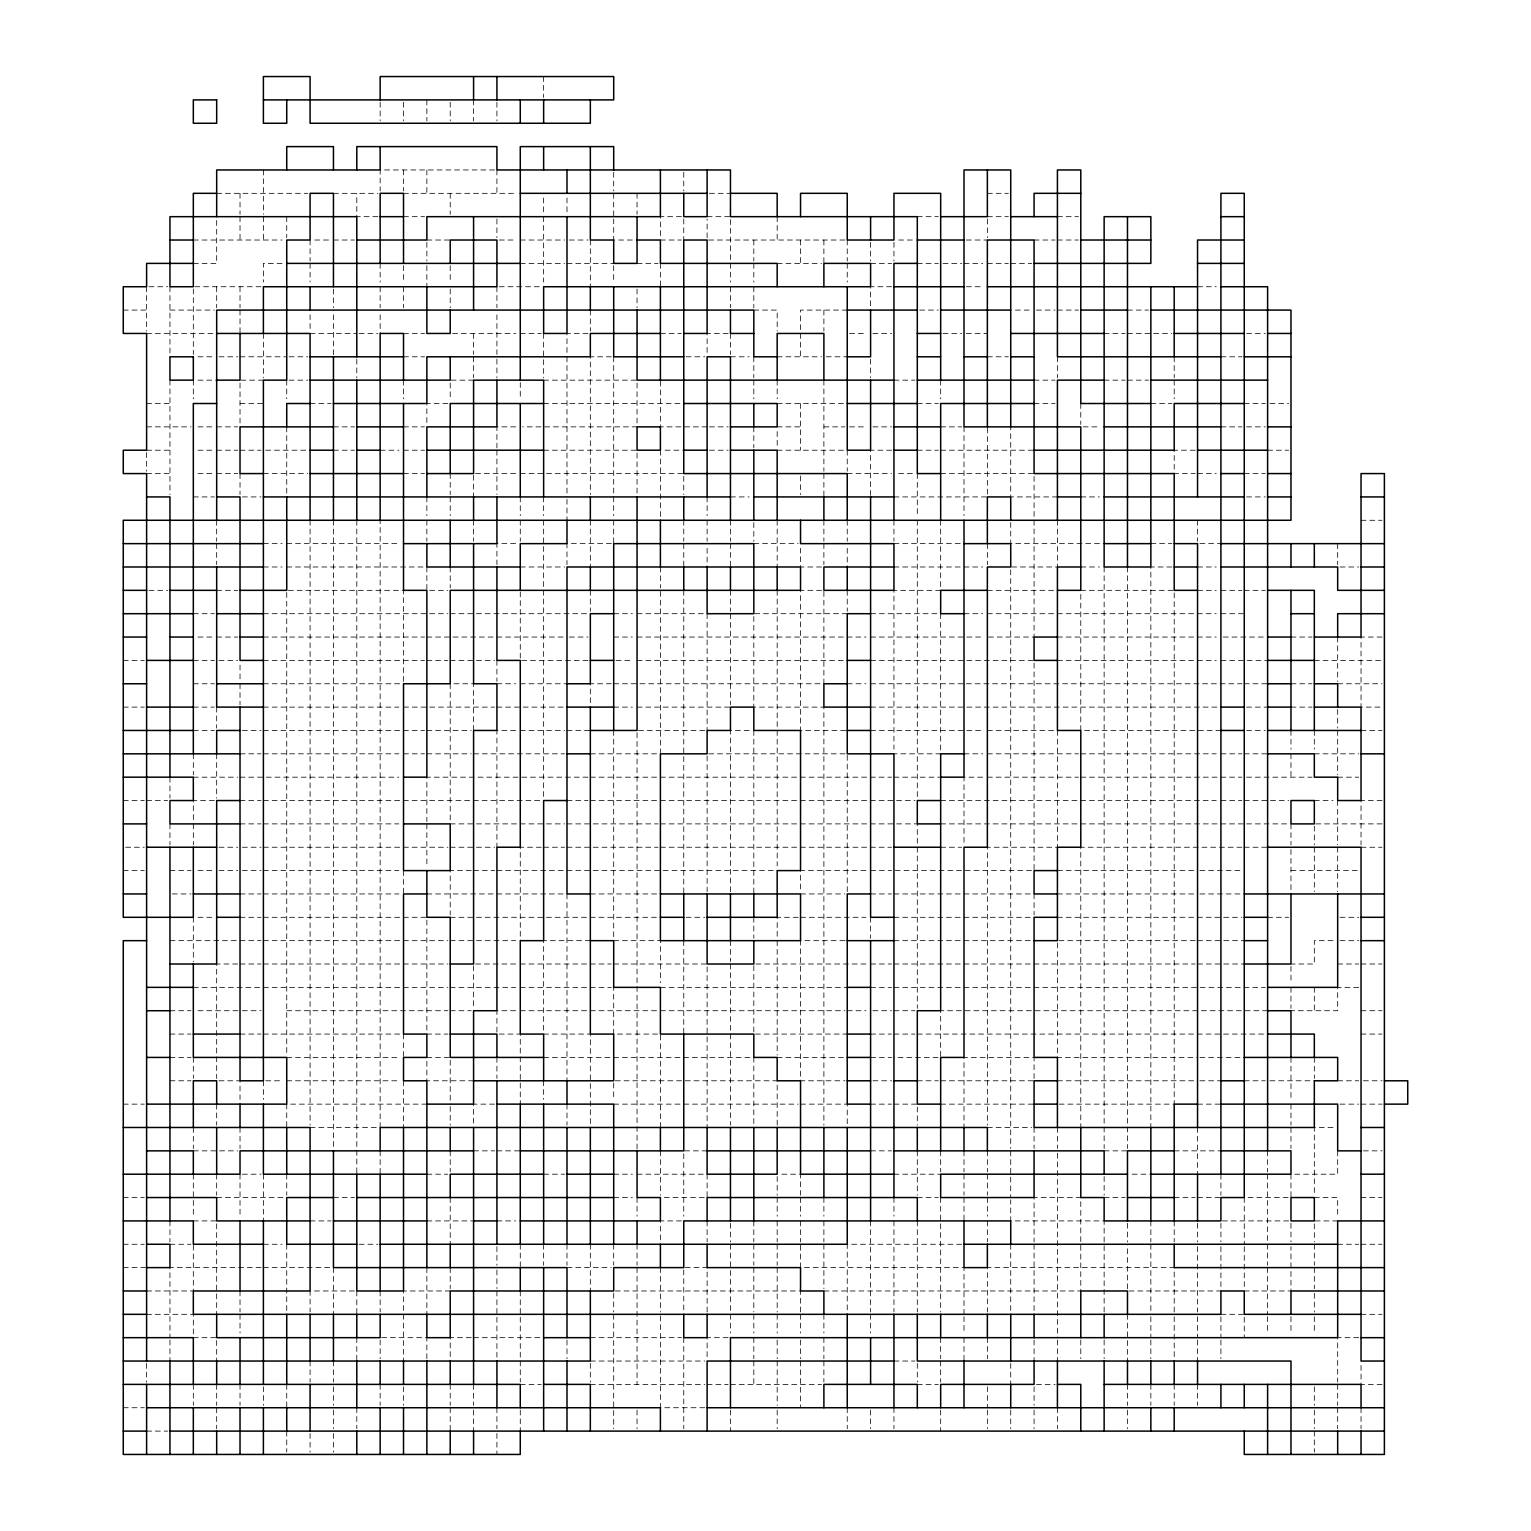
<?xml version="1.0" encoding="UTF-8"?>
<svg xmlns="http://www.w3.org/2000/svg" width="1531" height="1531" viewBox="0 0 1531 1531"><rect width="100%" height="100%" fill="white"/><g stroke="black" fill="none" stroke-linecap="round" stroke-linejoin="round"><path stroke-width="0.75" stroke-dasharray="5 3.75" d="M494.59 169.96L380.147 169.96L380.147 190.992M216.675 193.327L307.75 193.327M333.452 193.327L377.813 193.327M403.514 193.327L515.603 193.327M709.446 193.327L730.459 193.327M987.361 193.327L1008.393 193.327M377.813 216.675L356.8 216.675L356.8 193.327M403.514 216.675L424.527 216.675M681.429 216.675L660.397 216.675L660.397 237.688M707.111 216.675L730.459 216.675L730.459 282.068M917.299 216.675L938.331 216.675M987.361 216.675L1008.393 216.675M1057.423 216.675L1078.456 216.675M193.327 240.023L282.068 240.023M314.754 240.023L331.117 240.023M333.452 240.023L354.465 240.023M426.862 240.023L450.21 240.023M499.259 240.023L515.603 240.023M520.272 240.023L564.652 240.023M569.321 240.023L588 240.023M632.38 240.023L613.701 240.023L613.701 219.01M660.397 240.023L681.429 240.023M844.901 240.023L707.111 240.023L707.111 219.01M898.62 240.023L914.964 240.023M966.348 240.023L987.361 240.023M1034.076 240.023L1055.089 240.023M1057.423 240.023L1078.456 240.023M193.327 263.389L216.675 263.389L216.675 216.675M282.068 263.389L263.389 263.389L263.389 282.068M520.272 263.389L564.652 263.389M566.987 263.389L613.701 263.389M637.049 263.389L658.062 263.389M777.174 263.389L821.554 263.389M870.603 263.389L891.616 263.389M917.299 263.389L938.331 263.389M943 263.389L961.679 263.389M964.013 263.389L982.691 263.389M987.361 263.389L1008.393 263.389M1010.728 263.389L1031.741 263.389M148.947 286.737L167.625 286.737M261.055 286.737L193.327 286.737L193.327 354.465M499.259 286.737L541.304 286.737M891.616 286.737L870.603 286.737L870.603 307.75M966.348 286.737L982.691 286.737M1197.548 286.737L1216.246 286.737M123.265 310.085L146.612 310.085M169.96 310.085L214.34 310.085M753.826 310.085L777.174 310.085L777.174 331.117M847.236 310.085L800.541 310.085L800.541 331.117M919.633 310.085L938.331 310.085M1015.397 310.085L1031.741 310.085M1036.41 310.085L1055.089 310.085M1057.423 310.085L1078.456 310.085M1127.486 310.085L1148.518 310.085M146.612 333.452L214.34 333.452M310.085 333.452L356.8 333.452M359.134 333.452L377.813 333.452M403.514 333.452L424.527 333.452M452.544 333.452L515.603 333.452M520.272 333.452L541.304 333.452M588 333.452L566.987 333.452L566.987 354.465M660.397 333.452L681.429 333.452M728.124 333.452L707.111 333.452L707.111 354.465M849.571 333.452L865.914 333.452M872.938 333.452L891.616 333.452M943 333.452L961.679 333.452M966.348 333.452L987.361 333.452M1104.138 333.452L1125.151 333.452M1127.486 333.452L1171.866 333.452M1246.598 333.452L1265.276 333.452M197.997 356.8L214.34 356.8M219.01 356.8L237.688 356.8M240.023 356.8L286.737 356.8M289.072 356.8L307.75 356.8M403.514 356.8L424.527 356.8M611.367 356.8L590.334 356.8L590.334 494.59M686.099 356.8L704.777 356.8M730.459 356.8L749.157 356.8M777.174 356.8L821.554 356.8M826.223 356.8L847.236 356.8M987.361 356.8L1008.393 356.8M1220.915 356.8L1241.928 356.8M197.997 380.147L216.675 380.147M263.389 380.147L240.023 380.147L240.023 426.862M289.072 380.147L307.75 380.147M473.577 380.147L450.21 380.147L450.21 398.845M543.639 380.147L637.049 380.147L637.049 426.862L522.607 426.862M893.951 380.147L914.964 380.147M1034.076 380.147L1055.089 380.147M1104.138 380.147L1125.151 380.147M1127.486 380.147L1148.518 380.147M146.612 403.514L169.96 403.514M240.023 403.514L263.389 403.514M310.085 403.514L331.117 403.514M447.875 403.514L426.862 403.514L426.862 424.527M543.639 403.514L683.764 403.514M777.174 403.514L844.901 403.514M917.299 403.514L938.331 403.514M1034.076 403.514L1055.089 403.514M1150.853 403.514L1171.866 403.514M1244.263 403.514L1265.276 403.514M1269.945 403.514L1288.643 403.514M146.612 426.862L190.992 426.862M197.997 426.862L214.34 426.862M216.675 426.862L237.688 426.862M333.452 426.862L354.465 426.862M403.514 426.862L424.527 426.862M515.603 426.862L496.924 426.862L496.924 447.875M707.111 426.862L660.397 426.862L660.397 380.147M709.446 426.862L728.124 426.862M777.174 426.862L800.541 426.862M823.889 426.862L844.901 426.862M849.571 426.862L865.914 426.862M872.938 426.862L891.616 426.862M940.666 426.862L961.679 426.862M1083.125 426.862L1099.469 426.862M1220.915 426.862L1241.928 426.862M1246.598 426.862L1265.276 426.862M146.612 450.21L169.96 450.21M197.997 450.21L214.34 450.21M216.675 450.21L237.688 450.21M240.023 450.21L261.055 450.21M265.724 450.21L307.75 450.21M333.452 450.21L354.465 450.21M380.147 450.21L398.845 450.21M403.514 450.21L424.527 450.21M543.639 450.21L637.049 450.21L637.049 496.924M665.086 450.21L683.764 450.21M709.446 450.21L728.124 450.21M777.174 450.21L844.901 450.21M891.616 450.21L870.603 450.21L870.603 496.924M917.299 450.21L938.331 450.21M940.666 450.21L1034.076 450.21M1195.213 450.21L1174.2 450.21L1174.2 473.577L1195.213 473.577M1267.611 450.21L1288.643 450.21M146.612 473.577L169.96 473.577M197.997 473.577L214.34 473.577M216.675 473.577L237.688 473.577M263.389 473.577L307.75 473.577M403.514 473.577L424.527 473.577M515.603 473.577L473.577 473.577L473.577 496.924M520.272 473.577L683.764 473.577L683.764 494.59M847.236 473.577L891.616 473.577M898.62 473.577L914.964 473.577M940.666 473.577L1034.076 473.577L1034.076 637.049L987.361 637.049M1197.548 473.577L1216.246 473.577M1244.263 473.577L1265.276 473.577M193.327 496.924L214.34 496.924M242.357 496.924L261.055 496.924M730.459 496.924L749.157 496.924M893.951 496.924L987.361 496.924L987.361 426.862M1057.423 496.924L1010.728 496.924L1010.728 426.862M1080.79 496.924L1099.469 496.924M1246.598 496.924L1265.276 496.924M1361.04 520.272L1382.053 520.272M263.389 543.639L282.068 543.639M286.737 543.639L398.845 543.639M515.603 543.639L496.924 543.639L496.924 564.652M611.367 543.639L566.987 543.639L566.987 564.652M753.826 543.639L798.187 543.639M893.951 543.639L964.013 543.639M1099.469 543.639L1010.728 543.639L1010.728 522.607M1150.853 543.639L1171.866 543.639M1199.883 543.639L1220.915 543.639M263.389 566.987L282.068 566.987M286.737 566.987L426.862 566.987L426.862 590.334L447.875 590.334M520.272 566.987L564.652 566.987M821.554 566.987L800.541 566.987L800.541 548.309M893.951 566.987L982.691 566.987M1080.79 566.987L1099.469 566.987M1171.866 566.987L1150.853 566.987L1150.853 1127.486M1197.548 566.987L1216.246 566.987M1340.008 566.987L1358.705 566.987M148.947 590.334L167.625 590.334M216.675 590.334L237.688 590.334M821.554 590.334L800.541 590.334L800.541 730.459L847.236 730.459M940.666 590.334L893.951 590.334L893.951 749.157M987.361 590.334L1057.423 590.334M1197.548 590.334L1216.246 590.334M1220.915 590.334L1241.928 590.334M1244.263 590.334L1265.276 590.334M193.327 613.701L214.34 613.701M263.389 613.701L447.875 613.701M450.21 613.701L588 613.701M613.701 613.701L632.38 613.701M637.049 613.701L707.111 613.701L707.111 730.459M847.236 613.701L753.826 613.701L753.826 707.111L823.889 707.111L823.889 1125.151M870.603 613.701L940.666 613.701L940.666 753.826L893.951 753.826M964.013 613.701L982.691 613.701M987.361 613.701L1216.246 613.701M1220.915 613.701L1244.263 613.701M197.997 637.049L214.34 637.049M216.675 637.049L237.688 637.049M263.389 637.049L424.527 637.049M426.862 637.049L494.59 637.049M496.924 637.049L564.652 637.049M569.321 637.049L588 637.049M613.701 637.049L632.38 637.049M637.049 637.049L865.914 637.049M870.603 637.049L982.691 637.049M1057.423 637.049L1216.246 637.049M1223.25 637.049L1265.276 637.049M1290.977 637.049L1311.99 637.049M1382.053 637.049L1361.04 637.049L1361.04 707.111L1382.053 707.111M123.265 660.397L144.278 660.397M193.327 660.397L214.34 660.397M219.01 660.397L237.688 660.397M263.389 660.397L424.527 660.397M426.862 660.397L447.875 660.397M450.21 660.397L494.59 660.397M588 660.397L520.272 660.397L520.272 590.334M616.036 660.397L632.38 660.397M637.049 660.397L844.901 660.397M870.603 660.397L1034.076 660.397L1034.076 870.603L893.951 870.603M1057.423 660.397L1216.246 660.397M1220.915 660.397L1267.611 660.397M1314.325 660.397L1382.053 660.397M193.327 683.764L214.34 683.764M263.389 683.764L403.514 683.764M496.924 683.764L515.603 683.764M520.272 683.764L566.987 683.764M611.367 683.764L590.334 683.764L590.334 704.777M613.701 683.764L823.889 683.764L823.889 590.334M847.236 683.764L865.914 683.764M870.603 683.764L964.013 683.764M966.348 683.764L1241.928 683.764M1244.263 683.764L1267.611 683.764M1290.977 683.764L1311.99 683.764M1337.673 683.764L1382.053 683.764M123.265 707.111L144.278 707.111M193.327 707.111L214.34 707.111M263.389 707.111L398.845 707.111M403.514 707.111L494.59 707.111M496.924 707.111L564.652 707.111M613.701 707.111L632.38 707.111M637.049 707.111L730.459 707.111M870.603 707.111L1220.915 707.111M1246.598 707.111L1267.611 707.111M1290.977 707.111L1311.99 707.111M193.327 730.459L214.34 730.459M242.357 730.459L261.055 730.459M263.389 730.459L424.527 730.459M426.862 730.459L471.242 730.459M515.603 730.459L496.924 730.459L496.924 847.236M520.272 730.459L564.652 730.459M566.987 730.459L590.334 730.459M704.777 730.459L637.049 730.459L637.049 1150.853M749.157 730.459L730.459 730.459L730.459 893.951M870.603 730.459L982.691 730.459M987.361 730.459L1055.089 730.459M1220.915 730.459L1080.79 730.459L1080.79 590.334L1174.2 590.334L1174.2 1104.138L1057.423 1104.138M1246.598 730.459L1265.276 730.459M1361.04 730.459L1382.053 730.459M240.023 753.826L261.055 753.826M263.389 753.826L398.845 753.826M403.514 753.826L424.527 753.826M426.862 753.826L471.242 753.826M473.577 753.826L564.652 753.826M590.334 753.826L660.397 753.826L660.397 590.334M964.013 753.826L982.691 753.826M987.361 753.826L1078.456 753.826M1080.79 753.826L1216.246 753.826M1220.915 753.826L1241.928 753.826M1244.263 753.826L1267.611 753.826M1314.325 753.826L1358.705 753.826M193.327 777.174L237.688 777.174M240.023 777.174L398.845 777.174M588 777.174L426.862 777.174L426.862 821.554M590.334 777.174L891.616 777.174M893.951 777.174L940.666 777.174M982.691 777.174L964.013 777.174L964.013 844.901M987.361 777.174L1078.456 777.174M1080.79 777.174L1241.928 777.174M1246.598 777.174L1311.99 777.174M1337.673 777.174L1358.705 777.174M123.265 800.541L144.278 800.541M146.612 800.541L167.625 800.541M214.34 800.541L193.327 800.541L193.327 821.554M240.023 800.541L261.055 800.541M263.389 800.541L541.304 800.541M566.987 800.541L588 800.541M590.334 800.541L914.964 800.541M940.666 800.541L1216.246 800.541M1220.915 800.541L1241.928 800.541M1244.263 800.541L1288.643 800.541M1314.325 800.541L1333.003 800.541M1382.053 800.541L1361.04 800.541L1361.04 844.901M240.023 823.889L261.055 823.889M263.389 823.889L398.845 823.889M450.21 823.889L564.652 823.889M566.987 823.889L658.062 823.889M660.397 823.889L917.299 823.889L917.299 844.901M940.666 823.889L1078.456 823.889M1080.79 823.889L1244.263 823.889M1246.598 823.889L1288.643 823.889M1382.053 823.889L1314.325 823.889L1314.325 844.901M125.599 847.236L144.278 847.236M219.01 847.236L237.688 847.236M242.357 847.236L261.055 847.236M263.389 847.236L447.875 847.236M450.21 847.236L494.59 847.236M541.304 847.236L520.272 847.236L520.272 940.666M543.639 847.236L564.652 847.236M566.987 847.236L658.062 847.236M660.397 847.236L891.616 847.236M940.666 847.236L961.679 847.236M1241.928 847.236L1080.79 847.236L1080.79 1127.486M1244.263 847.236L1267.611 847.236M1361.04 847.236L1382.053 847.236M123.265 870.603L144.278 870.603M169.96 870.603L190.992 870.603M197.997 870.603L214.34 870.603M219.01 870.603L237.688 870.603M242.357 870.603L261.055 870.603M263.389 870.603L398.845 870.603M471.242 870.603L450.21 870.603L450.21 914.964M473.577 870.603L494.59 870.603M496.924 870.603L564.652 870.603M566.987 870.603L777.174 870.603M865.914 870.603L800.541 870.603L800.541 891.616M870.603 870.603L891.616 870.603M1057.423 870.603L1197.548 870.603M1199.883 870.603L1241.928 870.603M1290.977 870.603L1358.705 870.603M172.295 893.951L190.992 893.951M240.023 893.951L261.055 893.951M263.389 893.951L398.845 893.951M426.862 893.951L564.652 893.951M590.334 893.951L658.062 893.951M800.541 893.951L844.901 893.951M870.603 893.951L891.616 893.951M893.951 893.951L1034.076 893.951L1034.076 914.964M1057.423 893.951L1197.548 893.951M1199.883 893.951L1241.928 893.951M197.997 917.299L214.34 917.299M240.023 917.299L261.055 917.299M263.389 917.299L426.862 917.299L426.862 1034.076L447.875 1034.076M450.21 917.299L660.397 917.299M686.099 917.299L704.777 917.299M798.187 917.299L777.174 917.299L777.174 938.331M800.541 917.299L865.914 917.299M893.951 917.299L1034.076 917.299M1057.423 917.299L1241.928 917.299M1267.611 917.299L1288.643 917.299M1340.008 917.299L1358.705 917.299M169.96 940.666L237.688 940.666M240.023 940.666L261.055 940.666M263.389 940.666L447.875 940.666M450.21 940.666L515.603 940.666M590.334 940.666L543.639 940.666L543.639 1034.076L590.334 1034.076L590.334 1127.486M613.701 940.666L660.397 940.666L660.397 982.691M844.901 940.666L800.541 940.666L800.541 1080.79L844.901 1080.79M893.951 940.666L1034.076 940.666M1195.213 940.666L1057.423 940.666L1057.423 1057.423L1197.548 1057.423M1197.548 940.666L1244.263 940.666M1333.003 940.666L1314.325 940.666L1314.325 964.013L1290.977 964.013M1340.008 940.666L1358.705 940.666M237.688 964.013L216.675 964.013L216.675 1078.456M240.023 964.013L261.055 964.013M263.389 964.013L447.875 964.013M515.603 964.013L473.577 964.013L473.577 1008.393M520.272 964.013L611.367 964.013M613.701 964.013L707.111 964.013L707.111 1127.486M865.914 964.013L753.826 964.013L753.826 1034.076L847.236 1034.076M870.603 964.013L891.616 964.013M893.951 964.013L961.679 964.013M964.013 964.013L1195.213 964.013M1197.548 964.013L1244.263 964.013M1337.673 964.013L1358.705 964.013M1361.04 964.013L1382.053 964.013M193.327 987.361L261.055 987.361M263.389 987.361L447.875 987.361M450.21 987.361L515.603 987.361M520.272 987.361L611.367 987.361M660.397 987.361L847.236 987.361M870.603 987.361L891.616 987.361M893.951 987.361L1265.276 987.361M1358.705 987.361L1337.673 987.361L1337.673 1010.728L1290.977 1010.728M169.96 1010.728L190.992 1010.728M197.997 1010.728L240.023 1010.728M242.357 1010.728L261.055 1010.728M286.737 1010.728L447.875 1010.728M450.21 1010.728L471.242 1010.728M515.603 1010.728L496.924 1010.728L496.924 1034.076M520.272 1010.728L658.062 1010.728M660.397 1010.728L844.901 1010.728M847.236 1010.728L865.914 1010.728M872.938 1010.728L891.616 1010.728M893.951 1010.728L914.964 1010.728M1267.611 1010.728L940.666 1010.728L940.666 1057.423L893.951 1057.423M1361.04 1010.728L1382.053 1010.728M169.96 1034.076L190.992 1034.076M240.023 1034.076L261.055 1034.076M263.389 1034.076L403.514 1034.076L403.514 1057.423M499.259 1034.076L520.272 1034.076L520.272 1104.138M870.603 1034.076L891.616 1034.076M893.951 1034.076L914.964 1034.076M917.299 1034.076L1265.276 1034.076M1361.04 1034.076L1382.053 1034.076M169.96 1057.423L190.992 1057.423M286.737 1057.423L398.845 1057.423M543.639 1057.423L753.826 1057.423L753.826 1125.151M777.174 1057.423L844.901 1057.423M870.603 1057.423L891.616 1057.423M1199.883 1057.423L1244.263 1057.423M169.96 1080.79L190.992 1080.79M219.01 1080.79L240.023 1080.79L240.023 1099.469M265.724 1080.79L282.068 1080.79M286.737 1080.79L398.845 1080.79M473.577 1080.79L426.862 1080.79L426.862 1057.423L450.21 1057.423L450.21 1104.138M872.938 1080.79L891.616 1080.79M917.299 1080.79L938.331 1080.79M940.666 1080.79L1034.076 1080.79M1057.423 1080.79L1197.548 1080.79M1199.883 1080.79L1220.915 1080.79M1244.263 1080.79L1265.276 1080.79M1269.945 1080.79L1314.325 1080.79M1337.673 1080.79L1358.705 1080.79M1363.375 1080.79L1382.053 1080.79M123.265 1104.138L144.278 1104.138M426.862 1104.138L286.737 1104.138L286.737 1127.486M494.59 1104.138L473.577 1104.138L473.577 1125.151M613.701 1104.138L681.429 1104.138M683.764 1104.138L798.187 1104.138M800.541 1104.138L847.236 1104.138L847.236 1125.151M870.603 1104.138L891.616 1104.138M893.951 1104.138L917.299 1104.138L917.299 1125.151M940.666 1104.138L1034.076 1104.138M1197.548 1104.138L1220.915 1104.138M1340.008 1104.138L1358.705 1104.138M1361.04 1104.138L1382.053 1104.138M310.085 1127.486L380.147 1127.486L380.147 520.272M987.361 1127.486L1031.741 1127.486M1333.003 1127.486L1314.325 1127.486L1314.325 1195.213M193.327 1150.853L237.688 1150.853M473.577 1150.853L494.59 1150.853M496.924 1150.853L520.272 1150.853M707.111 1150.853L683.764 1150.853L683.764 1216.246M870.603 1150.853L891.616 1150.853M1104.138 1150.853L1127.486 1150.853M1174.2 1150.853L1220.915 1150.853M1363.375 1150.853L1382.053 1150.853M242.357 1174.2L261.055 1174.2M426.862 1174.2L447.875 1174.2M543.639 1174.2L564.652 1174.2M613.701 1174.2L632.38 1174.2M637.049 1174.2L707.111 1174.2L707.111 1197.548L660.397 1197.548M781.843 1174.2L800.541 1174.2L800.541 1195.213M893.951 1174.2L940.666 1174.2M1132.155 1174.2L1150.853 1174.2M123.265 1197.548L144.278 1197.548M216.675 1197.548L286.737 1197.548M333.452 1197.548L354.465 1197.548M613.701 1197.548L632.38 1197.548M917.299 1197.548L938.331 1197.548M1104.138 1197.548L1125.151 1197.548M1174.2 1197.548L1195.213 1197.548M1197.548 1197.548L1220.915 1197.548M1314.325 1197.548L1337.673 1197.548L1337.673 1216.246M1361.04 1197.548L1382.053 1197.548M193.327 1220.915L216.675 1220.915L216.675 1314.325M310.085 1220.915L331.117 1220.915M426.862 1220.915L473.577 1220.915M496.924 1220.915L515.603 1220.915M681.429 1220.915L660.397 1220.915L660.397 1241.928M1288.643 1220.915L1220.915 1220.915L1220.915 1241.928M1337.673 1220.915L1314.325 1220.915L1314.325 1241.928M123.265 1244.263L144.278 1244.263M169.96 1244.263L190.992 1244.263M263.389 1244.263L282.068 1244.263M359.134 1244.263L377.813 1244.263M961.679 1244.263L847.236 1244.263L847.236 1314.325M1337.673 1244.263L1358.705 1244.263M1361.04 1244.263L1382.053 1244.263M123.265 1267.611L146.612 1267.611M261.055 1267.611L169.96 1267.611L169.96 1337.673M263.389 1267.611L331.117 1267.611M566.987 1267.611L611.367 1267.611M146.612 1290.977L193.327 1290.977L193.327 1244.263M354.465 1290.977L310.085 1290.977L310.085 1311.99M450.21 1290.977L403.514 1290.977L403.514 1361.04M823.889 1290.977L1080.79 1290.977L1080.79 1197.548L1034.076 1197.548L1034.076 1241.928M1244.263 1290.977L1290.977 1290.977L1290.977 1246.598M146.612 1314.325L193.327 1314.325L193.327 1337.673L216.675 1337.673L216.675 1361.04M1220.915 1314.325L1244.263 1314.325L1244.263 1337.673M1361.04 1314.325L1382.053 1314.325M471.242 1337.673L450.21 1337.673L450.21 1358.705M473.577 1337.673L543.639 1337.673M590.334 1337.673L681.429 1337.673M728.124 1337.673L707.111 1337.673L707.111 1358.705M1358.705 1337.673L1337.673 1337.673L1337.673 1382.053M590.334 1361.04L704.777 1361.04M893.951 1361.04L914.964 1361.04M520.272 1384.388L541.304 1384.388M590.334 1384.388L704.777 1384.388M707.111 1384.388L728.124 1384.388M730.459 1384.388L821.554 1384.388M917.299 1384.388L938.331 1384.388M1036.41 1384.388L1055.089 1384.388M1382.053 1384.388L1361.04 1384.388L1361.04 1363.375M123.265 1407.735L144.278 1407.735M704.777 1407.735L660.397 1407.735L660.397 1314.325M146.612 1431.102L167.625 1431.102M1361.04 1407.735L1361.04 1428.767M1337.673 543.639L1337.673 564.652M1337.673 637.049L1337.673 681.429M1337.673 709.446L1337.673 728.124M1337.673 730.459L1337.673 774.839M1337.673 800.541L1337.673 844.901M1337.673 847.236L1337.673 891.616M1337.673 1150.853L1337.673 1174.2L1290.977 1174.2L1290.977 1197.548L1244.263 1197.548L1244.263 1244.263M1337.673 1384.388L1337.673 1405.401M1337.673 1407.735L1337.673 1428.767M1314.325 730.459L1314.325 749.157M1314.325 847.236L1314.325 891.616M1314.325 987.361L1314.325 1010.728M1314.325 1057.423L1314.325 1078.456M1314.325 1244.263L1314.325 1265.276M1314.325 1267.611L1314.325 1288.643M1314.325 1293.312L1314.325 1311.99M1314.325 1316.66L1314.325 1333.003M1314.325 1386.722L1314.325 1405.401M1314.325 1410.07L1314.325 1428.767M1314.325 1431.102L1314.325 1452.115M1290.977 730.459L1290.977 749.157M1290.977 753.826L1290.977 777.174M1290.977 823.889L1290.977 844.901M1290.977 849.571L1290.977 891.616M1290.977 966.348L1290.977 982.691M1290.977 987.361L1290.977 1008.393M1290.977 1057.423L1290.977 1099.469M1290.977 1104.138L1290.977 1125.151M1290.977 1127.486L1290.977 1148.518M1290.977 1223.25L1290.977 1241.928M1290.977 1316.66L1290.977 1333.003M1267.611 1150.853L1267.611 1171.866M1267.611 1174.2L1267.611 1265.276M1267.611 1267.611L1267.611 1314.325M1267.611 1316.66L1267.611 1333.003M1244.263 1246.598L1244.263 1288.643M1220.915 1174.2L1220.915 1195.213M1220.915 1246.598L1220.915 1290.977L1127.486 1290.977L1127.486 1244.263M1220.915 1316.66L1220.915 1337.673M1220.915 1340.008L1220.915 1358.705M1197.548 520.272L1197.548 541.304M1197.548 1127.486L1197.548 1174.2M1197.548 1223.25L1197.548 1241.928M1197.548 1246.598L1197.548 1311.99M1197.548 1316.66L1197.548 1337.673M1197.548 1340.008L1197.548 1361.04M1197.548 1384.388L1197.548 1405.401M1174.2 356.8L1174.2 377.813M1174.2 380.147L1174.2 398.845M1174.2 1220.915L1174.2 1241.928M1174.2 1311.99L1174.2 1267.611L987.361 1267.611L987.361 1311.99M1174.2 1316.66L1174.2 1358.705M1174.2 1384.388L1174.2 1405.401M1150.853 1220.915L1150.853 1241.928M1150.853 1244.263L1150.853 1314.325M1150.853 1316.66L1150.853 1337.673M1150.853 1340.008L1150.853 1358.705M1150.853 1384.388L1150.853 1405.401M1127.486 566.987L1127.486 1148.518M1127.486 1223.25L1127.486 1241.928M1127.486 1314.325L1127.486 1361.04M1127.486 1384.388L1127.486 1405.401M1127.486 1410.07L1127.486 1428.767M1104.138 566.987L1104.138 1148.518M1104.138 1176.535L1104.138 1195.213M1104.138 1311.99L1104.138 1220.915L1010.728 1220.915L1010.728 1199.883M1104.138 1340.008L1104.138 1358.705M1080.79 403.514L1080.79 424.527M1080.79 1340.008L1080.79 1358.705M1057.423 356.8L1057.423 377.813M1057.423 520.272L1057.423 566.987L1010.728 566.987L1010.728 1148.518M1057.423 730.459L1057.423 847.236L987.361 847.236L987.361 1125.151M1057.423 1127.486L1057.423 1148.518M1057.423 1153.187L1057.423 1337.673M1057.423 1340.008L1057.423 1361.04M1057.423 1407.735L1057.423 1428.767M1034.076 1078.456L1034.076 1057.423L964.013 1057.423L964.013 1127.486M1034.076 1127.486L1034.076 1148.518M1034.076 1244.263L1034.076 1311.99M1034.076 1340.008L1034.076 1361.04M1034.076 1386.722L1034.076 1405.401M1034.076 1410.07L1034.076 1428.767M1010.728 1150.853L1010.728 1197.548M1010.728 1244.263L1010.728 1314.325M1010.728 1363.375L1010.728 1384.388M1010.728 1410.07L1010.728 1428.767M987.361 219.01L987.361 237.688M987.361 543.639L987.361 564.652M987.361 1150.853L987.361 1171.866M987.361 1174.2L987.361 1195.213M987.361 1197.548L987.361 1216.246M987.361 1220.915L987.361 1241.928M987.361 1337.673L987.361 1358.705M987.361 1386.722L987.361 1407.735M987.361 1410.07L987.361 1428.767M964.013 426.862L964.013 515.603M964.013 1150.853L964.013 1171.866M964.013 1174.2L964.013 1195.213M964.013 1197.548L964.013 1220.915M964.013 1314.325L964.013 1267.611L800.541 1267.611L800.541 1244.263M964.013 1316.66L964.013 1333.003M964.013 1337.673L964.013 1361.04M940.666 380.147L940.666 398.845M940.666 520.272L940.666 588M940.666 1150.853L940.666 1171.866M940.666 1197.548L940.666 1311.99M940.666 1337.673L940.666 1358.705M940.666 1361.04L940.666 1382.053M940.666 1410.07L940.666 1431.102M917.299 473.577L917.299 515.603M917.299 520.272L917.299 800.541M917.299 847.236L917.299 1008.393M917.299 1150.853L917.299 1195.213M917.299 1220.915L917.299 1311.99M917.299 1363.375L917.299 1382.053M893.951 242.357L893.951 261.055M893.951 520.272L893.951 541.304M893.951 1197.548L893.951 1216.246M893.951 1220.915L893.951 1311.99M893.951 1407.735L893.951 1428.767M870.603 242.357L870.603 261.055M870.603 359.134L870.603 377.813M870.603 917.299L870.603 938.331M870.603 1220.915L870.603 1311.99M870.603 1314.325L870.603 1333.003M870.603 1410.07L870.603 1428.767M847.236 240.023L847.236 261.055M847.236 263.389L847.236 282.068M847.236 450.21L847.236 471.242M847.236 520.272L847.236 541.304M847.236 548.309L847.236 566.987M847.236 590.334L847.236 611.367M847.236 891.616L847.236 753.826L707.111 753.826L707.111 891.616M847.236 1407.735L847.236 1428.767M823.889 240.023L823.889 263.389M823.889 310.085L823.889 331.117M823.889 380.147L823.889 471.242M823.889 473.577L823.889 496.924M823.889 520.272L823.889 541.304M823.889 543.639L823.889 564.652M823.889 1197.548L823.889 1216.246M823.889 1220.915L823.889 1241.928M823.889 1244.263L823.889 1288.643M823.889 1314.325L823.889 1333.003M823.889 1337.673L823.889 1358.705M823.889 1361.04L823.889 1382.053M800.541 240.023L800.541 263.389M800.541 333.452L800.541 356.8M800.541 403.514L800.541 450.21M800.541 475.911L800.541 494.59M800.541 1197.548L800.541 1216.246M800.541 1220.915L800.541 1241.928M800.541 1311.99L800.541 1290.977L613.701 1290.977L613.701 1311.99M800.541 1314.325L800.541 1333.003M800.541 1340.008L800.541 1358.705M800.541 1361.04L800.541 1407.735M777.174 216.675L777.174 240.023M777.174 380.147L777.174 398.845M777.174 431.531L777.174 447.875M777.174 520.272L777.174 566.987M777.174 590.334L777.174 728.124M777.174 730.459L777.174 865.914M777.174 940.666L777.174 1055.089M777.174 1125.151L777.174 1080.79L613.701 1080.79L613.701 1099.469M777.174 1176.535L777.174 1195.213M777.174 1197.548L777.174 1216.246M777.174 1220.915L777.174 1241.928M777.174 1244.263L777.174 1265.276M777.174 1267.611L777.174 1311.99M777.174 1314.325L777.174 1333.003M777.174 1340.008L777.174 1358.705M777.174 1361.04L777.174 1405.401M777.174 1410.07L777.174 1428.767M753.826 240.023L753.826 261.055M753.826 263.389L753.826 282.068M753.826 286.737L753.826 307.75M753.826 356.8L753.826 377.813M753.826 380.147L753.826 398.845M753.826 426.862L753.826 447.875M753.826 522.607L753.826 541.304M753.826 730.459L753.826 893.951M753.826 917.299L753.826 938.331M753.826 1220.915L753.826 1241.928M753.826 1244.263L753.826 1265.276M753.826 1267.611L753.826 1311.99M753.826 1314.325L753.826 1333.003M753.826 1337.673L753.826 1358.705M753.826 1361.04L753.826 1384.388M730.459 286.737L730.459 307.75M730.459 333.452L730.459 354.465M730.459 520.272L730.459 541.304M730.459 543.639L730.459 566.987M730.459 590.334L730.459 611.367M730.459 613.701L730.459 704.777M730.459 940.666L730.459 961.679M730.459 964.013L730.459 1125.151M730.459 1223.25L730.459 1241.928M730.459 1244.263L730.459 1311.99M730.459 1314.325L730.459 1333.003M730.459 1410.07L730.459 1431.102M707.111 496.924L707.111 515.603M707.111 520.272L707.111 541.304M707.111 548.309L707.111 566.987M707.111 1220.915L707.111 1241.928M707.111 1311.99L707.111 1267.611L683.764 1267.611L683.764 1311.99M683.764 172.295L683.764 190.992M683.764 219.01L683.764 240.023M683.764 520.272L683.764 541.304M683.764 543.639L683.764 566.987M683.764 590.334L683.764 893.951M683.764 940.666L683.764 1034.076M683.764 1337.673L683.764 1428.767M660.397 263.389L660.397 286.737M660.397 450.21L660.397 520.272M660.397 566.987L660.397 588M660.397 1127.486L660.397 1034.076L613.701 1034.076L613.701 987.361M660.397 1150.853L660.397 1195.213M660.397 1267.611L660.397 1311.99M637.049 193.327L637.049 214.34M637.049 289.072L637.049 307.75M637.049 1197.548L637.049 1216.246M637.049 1244.263L637.049 1265.276M637.049 1267.611L637.049 1384.388M637.049 1410.07L637.049 1428.767M613.701 172.295L613.701 190.992M613.701 193.327L613.701 216.675M613.701 265.724L613.701 282.068M613.701 356.8L613.701 515.603M613.701 520.272L613.701 543.639M613.701 730.459L613.701 938.331M613.701 1244.263L613.701 1265.276M613.701 1314.325L613.701 1428.767M590.334 240.023L590.334 286.737M590.334 310.085L590.334 331.117M590.334 520.272L590.334 566.987M590.334 590.334L590.334 611.367M590.334 1244.263L590.334 1290.977M590.334 1363.375L590.334 1382.053M566.987 197.997L566.987 214.34M566.987 356.8L566.987 496.924M566.987 499.259L566.987 520.272M566.987 893.951L566.987 1080.79M566.987 1104.138L566.987 1125.151M566.987 1244.263L566.987 1265.276M566.987 1340.008L566.987 1358.705M543.639 76.55L543.639 97.563M543.639 197.997L543.639 214.34M543.639 216.675L543.639 282.068M543.639 333.452L543.639 377.813M543.639 496.924L543.639 515.603M543.639 520.272L543.639 798.187M543.639 1080.79L543.639 1099.469M543.639 1244.263L543.639 1265.276M520.272 382.482L520.272 398.845M520.272 496.924L520.272 515.603M520.272 520.272L520.272 541.304M520.272 1244.263L520.272 1267.611M520.272 1290.977L520.272 1382.053M520.272 1410.07L520.272 1431.102M496.924 102.233L496.924 120.93M496.924 169.96L496.924 193.327M496.924 219.01L496.924 237.688M496.924 286.737L496.924 307.75M496.924 314.754L496.924 354.465M496.924 359.134L496.924 377.813M496.924 450.21L496.924 494.59M496.924 660.397L496.924 681.429M496.924 1057.423L496.924 1078.456M496.924 1246.598L496.924 1265.276M496.924 1269.945L496.924 1288.643M496.924 1290.977L496.924 1361.04M496.924 1407.735L496.924 1428.767M496.924 1433.437L496.924 1454.45M473.577 99.898L473.577 120.93M473.577 333.452L473.577 354.465M473.577 356.8L473.577 377.813M473.577 520.272L473.577 541.304M473.577 730.459L473.577 683.764L450.21 683.764L450.21 821.554M473.577 1384.388L473.577 1405.401M473.577 1410.07L473.577 1431.102M450.21 102.233L450.21 120.93M450.21 193.327L450.21 214.34M450.21 265.724L450.21 282.068M450.21 289.072L450.21 307.75M450.21 473.577L450.21 494.59M450.21 496.924L450.21 515.603M450.21 566.987L450.21 588M450.21 1106.473L450.21 1125.151M450.21 1150.853L450.21 1171.866M450.21 1197.548L450.21 1244.263M450.21 1267.611L450.21 1288.643M450.21 1384.388L450.21 1405.401M450.21 1407.735L450.21 1431.102M426.862 99.898L426.862 120.93M426.862 169.96L426.862 193.327M426.862 242.357L426.862 261.055M426.862 265.724L426.862 286.737M426.862 496.924L426.862 515.603M426.862 520.272L426.862 541.304M426.862 823.889L426.862 865.914M426.862 1267.611L426.862 1314.325M426.862 1358.705L426.862 1337.673L380.147 1337.673L380.147 1358.705M403.514 102.233L403.514 120.93M403.514 169.96L403.514 190.992M403.514 265.724L403.514 282.068M403.514 286.737L403.514 307.75M403.514 380.147L403.514 398.845M403.514 681.429L403.514 590.334L286.737 590.334L286.737 1055.089M403.514 870.603L403.514 893.951M403.514 1080.79L403.514 1127.486M403.514 1386.722L403.514 1405.401M380.147 102.233L380.147 120.93M380.147 263.389L380.147 282.068M380.147 286.737L380.147 307.75M380.147 314.754L380.147 333.452M380.147 1150.853L380.147 1174.2M380.147 1290.977L380.147 1311.99M380.147 1384.388L380.147 1405.401M356.8 359.134L356.8 377.813M356.8 520.272L356.8 1174.2M356.8 1290.977L356.8 1314.325M356.8 1337.673L356.8 1361.04M356.8 1407.735L356.8 1428.767M333.452 289.072L333.452 307.75M333.452 314.754L333.452 356.8M333.452 520.272L333.452 1150.853M333.452 1267.611L333.452 1314.325M333.452 1361.04L333.452 1382.053M333.452 1386.722L333.452 1405.401M333.452 1410.07L333.452 1428.767M333.452 1433.437L333.452 1452.115M310.085 240.023L310.085 261.055M310.085 263.389L310.085 282.068M310.085 314.754L310.085 331.117M310.085 520.272L310.085 1125.151M310.085 1361.04L310.085 1382.053M310.085 1433.437L310.085 1452.115M286.737 216.675L286.737 237.688M286.737 380.147L286.737 398.845M286.737 426.862L286.737 496.924M286.737 1174.2L286.737 1195.213M286.737 1244.263L286.737 1314.325M286.737 1384.388L286.737 1407.735M286.737 1431.102L286.737 1452.115M263.389 169.96L263.389 214.34M263.389 216.675L263.389 240.023M263.389 333.452L263.389 377.813M263.389 1080.79L263.389 1099.469M263.389 1174.2L263.389 1220.915M263.389 1386.722L263.389 1405.401M240.023 193.327L240.023 214.34M240.023 216.675L240.023 240.023M240.023 286.737L240.023 307.75M240.023 310.085L240.023 333.452M240.023 473.577L240.023 494.59M240.023 665.086L240.023 681.429M240.023 683.764L240.023 704.777M240.023 1127.486L240.023 1148.518M240.023 1174.2L240.023 1216.246M240.023 1290.977L240.023 1311.99M240.023 1314.325L240.023 1333.003M240.023 1384.388L240.023 1405.401M216.675 286.737L216.675 307.75M216.675 520.272L216.675 541.304M216.675 543.639L216.675 564.652M216.675 707.111L216.675 728.124M216.675 753.826L216.675 798.187M216.675 1104.138L216.675 1125.151M216.675 1174.2L216.675 1195.213M216.675 1384.388L216.675 1405.401M216.675 1407.735L216.675 1428.767M193.327 380.147L193.327 398.845M193.327 753.826L193.327 774.839M193.327 823.889L193.327 844.901M193.327 917.299L193.327 961.679M193.327 1057.423L193.327 1078.456M193.327 1127.486L193.327 1148.518M193.327 1174.2L193.327 1216.246M193.327 1384.388L193.327 1405.401M169.96 286.737L169.96 356.8M169.96 380.147L169.96 494.59M169.96 777.174L169.96 798.187M169.96 823.889L169.96 844.901M169.96 1220.915L169.96 1241.928M169.96 1340.008L169.96 1361.04M146.612 286.737L146.612 331.117M146.612 452.544L146.612 471.242M146.612 1363.375L146.612 1382.053"/><path stroke-width="1.5" d="M263.389 99.898L613.701 99.898L613.701 76.55L380.147 76.55L380.147 99.898M216.675 193.327L193.327 193.327L193.327 286.737L169.96 286.737L169.96 216.675L356.8 216.675L356.8 356.8M520.272 193.327L707.111 193.327M730.459 193.327L777.174 193.327L777.174 216.675M1080.79 193.327L1034.076 193.327L1034.076 216.675M380.147 216.675L403.514 216.675M940.666 216.675L987.361 216.675L987.361 169.96M1010.728 216.675L1057.423 216.675M1220.915 216.675L1244.263 216.675M169.96 240.023L193.327 240.023M356.8 240.023L426.862 240.023L426.862 216.675L660.397 216.675L660.397 169.96M637.049 240.023L660.397 240.023L660.397 263.389L777.174 263.389L777.174 286.737M917.299 240.023L964.013 240.023M1080.79 240.023L1150.853 240.023M1244.263 240.023L1197.548 240.023L1197.548 496.924M193.327 263.389L146.612 263.389L146.612 286.737L123.265 286.737L123.265 333.452L146.612 333.452L146.612 450.21L123.265 450.21L123.265 473.577L146.612 473.577L146.612 1361.04M286.737 263.389L520.272 263.389M917.299 263.389L893.951 263.389L893.951 520.272M1034.076 263.389L1150.853 263.389L1150.853 216.675L1104.138 216.675L1104.138 566.987L1150.853 566.987L1150.853 286.737M1197.548 263.389L1244.263 263.389M893.951 286.737L964.013 286.737M987.361 286.737L1197.548 286.737M1220.915 286.737L1267.611 286.737L1267.611 1150.853M847.236 310.085L917.299 310.085M940.666 310.085L1010.728 310.085M1080.79 310.085L1127.486 310.085M1150.853 310.085L1290.977 310.085L1290.977 520.272L123.265 520.272L123.265 917.299L193.327 917.299L193.327 847.236M216.675 333.452L310.085 333.452L310.085 520.272M660.397 333.452L590.334 333.452L590.334 356.8L426.862 356.8L426.862 403.514L333.452 403.514M683.764 333.452L707.111 333.452L707.111 240.023L683.764 240.023L683.764 473.577L847.236 473.577L847.236 520.272M753.826 333.452L730.459 333.452L730.459 310.085M917.299 333.452L940.666 333.452M1010.728 333.452L1104.138 333.452M1174.2 333.452L1244.263 333.452M1267.611 333.452L1290.977 333.452M310.085 356.8L403.514 356.8M683.764 356.8L613.701 356.8L613.701 286.737M777.174 356.8L753.826 356.8L753.826 310.085L216.675 310.085L216.675 520.272M847.236 356.8L870.603 356.8L870.603 310.085M917.299 356.8L940.666 356.8M964.013 356.8L987.361 356.8M1010.728 356.8L1034.076 356.8M1220.915 356.8L1057.423 356.8L1057.423 169.96L1080.79 169.96L1080.79 403.514L1150.853 403.514M1244.263 356.8L1290.977 356.8M216.675 380.147L240.023 380.147L240.023 333.452M310.085 380.147L450.21 380.147L450.21 356.8M893.951 380.147L637.049 380.147L637.049 310.085M917.299 380.147L1034.076 380.147M1104.138 380.147L1057.423 380.147L1057.423 520.272M1150.853 380.147L1267.611 380.147M216.675 403.514L193.327 403.514L193.327 753.826M310.085 403.514L286.737 403.514L286.737 426.862M543.639 403.514L450.21 403.514L450.21 473.577M683.764 403.514L777.174 403.514L777.174 426.862L730.459 426.862M847.236 403.514L917.299 403.514M1034.076 403.514L940.666 403.514L940.666 520.272M1244.263 403.514L1174.2 403.514L1174.2 450.21L1034.076 450.21M333.452 426.862L240.023 426.862L240.023 473.577L263.389 473.577M356.8 426.862L403.514 426.862M893.951 426.862L940.666 426.862M1104.138 426.862L1220.915 426.862M1267.611 426.862L1290.977 426.862M310.085 450.21L333.452 450.21M356.8 450.21L380.147 450.21M426.862 450.21L543.639 450.21M683.764 450.21L707.111 450.21M730.459 450.21L777.174 450.21L777.174 520.272M893.951 450.21L917.299 450.21M1197.548 450.21L1267.611 450.21M310.085 473.577L403.514 473.577M426.862 473.577L473.577 473.577L473.577 380.147L543.639 380.147L543.639 496.924M940.666 473.577L917.299 473.577L917.299 216.675L730.459 216.675L730.459 169.96L496.924 169.96L496.924 146.612L356.8 146.612L356.8 169.96M1220.915 473.577L1244.263 473.577M1267.611 473.577L1290.977 473.577M146.612 496.924L169.96 496.924L169.96 777.174M216.675 496.924L240.023 496.924L240.023 660.397L263.389 660.397M263.389 496.924L730.459 496.924M753.826 496.924L893.951 496.924M1057.423 496.924L1080.79 496.924M1104.138 496.924L1244.263 496.924M1267.611 496.924L1290.977 496.924M1361.04 496.924L1384.388 496.924M123.265 543.639L263.389 543.639M403.514 543.639L496.924 543.639L496.924 496.924M964.013 543.639L1010.728 543.639L1010.728 566.987L987.361 566.987L987.361 847.236L964.013 847.236L964.013 1057.423L940.666 1057.423L940.666 1150.853M1104.138 543.639L1150.853 543.639M1174.2 543.639L1197.548 543.639L1197.548 1127.486M1220.915 543.639L1384.388 543.639M123.265 566.987L263.389 566.987M520.272 566.987L426.862 566.987L426.862 543.639M893.951 566.987L823.889 566.987L823.889 590.334L893.951 590.334L893.951 543.639L800.541 543.639L800.541 520.272M1080.79 566.987L1057.423 566.987L1057.423 730.459L1080.79 730.459L1080.79 847.236L1057.423 847.236L1057.423 940.666L1034.076 940.666M1174.2 566.987L1197.548 566.987M1220.915 566.987L1337.673 566.987L1337.673 590.334L1384.388 590.334M1361.04 566.987L1384.388 566.987M123.265 590.334L146.612 590.334M169.96 590.334L216.675 590.334M240.023 590.334L286.737 590.334L286.737 496.924M987.361 590.334L940.666 590.334L940.666 613.701L964.013 613.701M1057.423 590.334L1080.79 590.334L1080.79 426.862L964.013 426.862L964.013 169.96L1010.728 169.96L1010.728 426.862M1197.548 590.334L1174.2 590.334L1174.2 473.577L1034.076 473.577L1034.076 240.023L987.361 240.023L987.361 426.862M1267.611 590.334L1314.325 590.334L1314.325 730.459M123.265 613.701L193.327 613.701M216.675 613.701L263.389 613.701M613.701 613.701L590.334 613.701L590.334 683.764L566.987 683.764M870.603 613.701L847.236 613.701L847.236 753.826L893.951 753.826L893.951 1197.548M1290.977 613.701L1314.325 613.701M1384.388 613.701L1337.673 613.701L1337.673 637.049M123.265 637.049L146.612 637.049M169.96 637.049L193.327 637.049M240.023 637.049L263.389 637.049M1057.423 637.049L1034.076 637.049L1034.076 660.397L1057.423 660.397M1267.611 637.049L1290.977 637.049M1314.325 637.049L1361.04 637.049L1361.04 473.577L1384.388 473.577L1384.388 1454.45L1244.263 1454.45L1244.263 1431.102M146.612 660.397L193.327 660.397M590.334 660.397L613.701 660.397M847.236 660.397L870.603 660.397M1267.611 660.397L1314.325 660.397M123.265 683.764L146.612 683.764M216.675 683.764L263.389 683.764M847.236 683.764L823.889 683.764L823.889 707.111L870.603 707.111M1267.611 683.764L1290.977 683.764M1314.325 683.764L1337.673 683.764L1337.673 707.111M146.612 707.111L193.327 707.111M263.389 707.111L216.675 707.111L216.675 566.987M566.987 707.111L613.701 707.111M1220.915 707.111L1244.263 707.111M1267.611 707.111L1290.977 707.111M1314.325 707.111L1361.04 707.111L1361.04 800.541L1337.673 800.541L1337.673 777.174L1314.325 777.174L1314.325 753.826L1267.611 753.826M123.265 730.459L193.327 730.459M240.023 730.459L216.675 730.459L216.675 753.826M590.334 730.459L637.049 730.459L637.049 496.924M847.236 730.459L870.603 730.459M1220.915 730.459L1244.263 730.459M1267.611 730.459L1361.04 730.459M123.265 753.826L240.023 753.826M566.987 753.826L590.334 753.826M964.013 753.826L940.666 753.826L940.666 1010.728L917.299 1010.728L917.299 1104.138L940.666 1104.138M1361.04 753.826L1384.388 753.826M123.265 777.174L193.327 777.174L193.327 800.541L169.96 800.541L169.96 823.889L240.023 823.889M403.514 777.174L426.862 777.174L426.862 590.334L403.514 590.334L403.514 403.514M940.666 777.174L964.013 777.174L964.013 520.272M240.023 800.541L216.675 800.541L216.675 964.013L169.96 964.013M566.987 800.541L543.639 800.541L543.639 940.666L520.272 940.666L520.272 1034.076L543.639 1034.076L543.639 1080.79M940.666 800.541L917.299 800.541L917.299 823.889L940.666 823.889M123.265 823.889L146.612 823.889M403.514 823.889L450.21 823.889L450.21 870.603L403.514 870.603L403.514 683.764L450.21 683.764L450.21 590.334L800.541 590.334L800.541 566.987L566.987 566.987L566.987 893.951L590.334 893.951M146.612 847.236L216.675 847.236M893.951 847.236L940.666 847.236M1267.611 847.236L1361.04 847.236L1361.04 1361.04L1384.388 1361.04M1057.423 870.603L1034.076 870.603L1034.076 893.951L1057.423 893.951M123.265 893.951L146.612 893.951M193.327 893.951L240.023 893.951M426.862 893.951L403.514 893.951L403.514 1034.076L426.862 1034.076L426.862 1057.423L403.514 1057.423L403.514 1080.79L426.862 1080.79L426.862 1267.611M660.397 893.951L800.541 893.951L800.541 940.666L660.397 940.666L660.397 753.826L707.111 753.826L707.111 730.459L730.459 730.459L730.459 707.111L753.826 707.111L753.826 730.459L800.541 730.459L800.541 870.603L777.174 870.603L777.174 917.299L707.111 917.299M870.603 893.951L847.236 893.951L847.236 1104.138L870.603 1104.138M1244.263 893.951L1384.388 893.951M216.675 917.299L240.023 917.299M660.397 917.299L683.764 917.299M893.951 917.299L870.603 917.299L870.603 496.924M1057.423 917.299L1034.076 917.299L1034.076 1057.423L1057.423 1057.423L1057.423 1127.486M1244.263 917.299L1267.611 917.299M1361.04 917.299L1384.388 917.299M146.612 940.666L123.265 940.666L123.265 1454.45L520.272 1454.45L520.272 1431.102M590.334 940.666L613.701 940.666L613.701 987.361L660.397 987.361L660.397 1034.076L753.826 1034.076L753.826 1057.423L777.174 1057.423L777.174 1080.79L800.541 1080.79L800.541 1174.2L893.951 1174.2M847.236 940.666L893.951 940.666M1244.263 940.666L1267.611 940.666M1361.04 940.666L1384.388 940.666M450.21 964.013L473.577 964.013L473.577 730.459L496.924 730.459L496.924 683.764L473.577 683.764L473.577 543.639M1244.263 964.013L1290.977 964.013L1290.977 893.951M146.612 987.361L193.327 987.361M847.236 987.361L870.603 987.361M1267.611 987.361L1337.673 987.361L1337.673 893.951M146.612 1010.728L169.96 1010.728M1267.611 1010.728L1290.977 1010.728L1290.977 1057.423M193.327 1034.076L240.023 1034.076M450.21 1034.076L496.924 1034.076L496.924 1057.423M847.236 1034.076L870.603 1034.076M1267.611 1034.076L1314.325 1034.076L1314.325 1057.423M146.612 1057.423L169.96 1057.423M543.639 1057.423L450.21 1057.423L450.21 917.299L426.862 917.299L426.862 870.603M847.236 1057.423L870.603 1057.423M1244.263 1057.423L1337.673 1057.423L1337.673 1080.79L1314.325 1080.79L1314.325 1127.486L1034.076 1127.486L1034.076 1080.79L1057.423 1080.79M473.577 1080.79L613.701 1080.79L613.701 1034.076L590.334 1034.076L590.334 707.111M847.236 1080.79L870.603 1080.79M893.951 1080.79L917.299 1080.79M1220.915 1080.79L1244.263 1080.79M1384.388 1080.79L1407.735 1080.79L1407.735 1104.138L1384.388 1104.138M146.612 1104.138L286.737 1104.138L286.737 1057.423L193.327 1057.423L193.327 964.013M426.862 1104.138L473.577 1104.138L473.577 1010.728L496.924 1010.728L496.924 847.236L520.272 847.236L520.272 660.397L496.924 660.397L496.924 566.987M496.924 1104.138L613.701 1104.138L613.701 1244.263M1034.076 1104.138L1057.423 1104.138M1197.548 1104.138L1174.2 1104.138L1174.2 1220.915M1220.915 1104.138L1337.673 1104.138L1337.673 1150.853L1361.04 1150.853M123.265 1127.486L310.085 1127.486L310.085 1290.977L193.327 1290.977L193.327 1314.325L1220.915 1314.325L1220.915 1290.977L1244.263 1290.977L1244.263 1314.325L1361.04 1314.325M1361.04 1127.486L1384.388 1127.486M146.612 1150.853L193.327 1150.853L193.327 1174.2M473.577 1150.853L240.023 1150.853L240.023 1174.2L123.265 1174.2M520.272 1150.853L683.764 1150.853L683.764 1034.076M707.111 1150.853L870.603 1150.853M893.951 1150.853L1104.138 1150.853L1104.138 1174.2M1174.2 1150.853L1127.486 1150.853L1127.486 1220.915M1220.915 1150.853L1290.977 1150.853L1290.977 1174.2L1150.853 1174.2M426.862 1174.2L263.389 1174.2L263.389 1104.138M543.639 1174.2L450.21 1174.2L450.21 1197.548M566.987 1174.2L613.701 1174.2M1127.486 1174.2L940.666 1174.2L940.666 1197.548L1034.076 1197.548L1034.076 1150.853M1361.04 1174.2L1384.388 1174.2M146.612 1197.548L216.675 1197.548L216.675 1220.915L310.085 1220.915M333.452 1197.548L286.737 1197.548L286.737 1244.263L356.8 1244.263M356.8 1197.548L613.701 1197.548M1127.486 1197.548L1174.2 1197.548M123.265 1220.915L193.327 1220.915L193.327 1244.263L263.389 1244.263M333.452 1220.915L426.862 1220.915M473.577 1220.915L496.924 1220.915M520.272 1220.915L660.397 1220.915L660.397 1197.548L637.049 1197.548L637.049 1150.853M1384.388 1220.915L1337.673 1220.915L1337.673 1337.673L730.459 1337.673L730.459 1407.735M146.612 1244.263L169.96 1244.263L169.96 1267.611L146.612 1267.611M380.147 1244.263L847.236 1244.263L847.236 1127.486M964.013 1244.263L1337.673 1244.263M1384.388 1267.611L1174.2 1267.611L1174.2 1244.263M123.265 1290.977L146.612 1290.977M1384.388 1290.977L1290.977 1290.977L1290.977 1314.325M123.265 1314.325L146.612 1314.325M123.265 1337.673L193.327 1337.673L193.327 1384.388M543.639 1337.673L590.334 1337.673M1361.04 1337.673L1384.388 1337.673M123.265 1361.04L590.334 1361.04L590.334 1290.977M893.951 1361.04L707.111 1361.04L707.111 1431.102M123.265 1384.388L520.272 1384.388L520.272 1407.735M543.639 1384.388L590.334 1384.388L590.334 1431.102M1057.423 1384.388L1080.79 1384.388L1080.79 1431.102M1104.138 1384.388L1361.04 1384.388L1361.04 1407.735M146.612 1407.735L660.397 1407.735L660.397 1431.102M707.111 1407.735L1384.388 1407.735M123.265 1431.102L146.612 1431.102M169.96 1431.102L1384.388 1431.102M1361.04 1431.102L1361.04 1454.45M1337.673 1431.102L1337.673 1454.45M1314.325 543.639L1314.325 566.987M1290.977 543.639L1290.977 566.987M1290.977 590.334L1290.977 730.459M1290.977 1454.45L1290.977 1361.04L917.299 1361.04L917.299 1314.325M1267.611 1384.388L1267.611 1454.45M1244.263 1384.388L1244.263 1407.735M1220.915 1174.2L1220.915 193.327L1244.263 193.327L1244.263 1197.548L1220.915 1197.548L1220.915 1220.915L1104.138 1220.915L1104.138 1197.548L1080.79 1197.548L1080.79 1127.486M1220.915 1384.388L1220.915 1407.735M1197.548 1174.2L1197.548 1220.915M1197.548 1361.04L1197.548 1384.388M1174.2 286.737L1174.2 356.8M1174.2 1361.04L1174.2 1384.388M1174.2 1407.735L1174.2 1431.102M1150.853 1127.486L1150.853 1220.915M1150.853 1361.04L1150.853 1384.388M1150.853 1407.735L1150.853 1431.102M1127.486 216.675L1127.486 566.987M1127.486 1314.325L1127.486 1290.977L1080.79 1290.977L1080.79 1337.673M1127.486 1361.04L1127.486 1384.388M1104.138 1314.325L1104.138 1337.673M1104.138 1361.04L1104.138 1431.102M1057.423 1361.04L1057.423 1407.735M1034.076 1314.325L1034.076 1337.673M1034.076 1361.04L1034.076 1384.388L940.666 1384.388L940.666 1407.735M1010.728 520.272L1010.728 496.924L987.361 496.924L987.361 543.639M1010.728 1244.263L1010.728 1220.915L683.764 1220.915L683.764 1267.611L613.701 1267.611L613.701 1290.977L450.21 1290.977L450.21 1337.673L426.862 1337.673L426.862 1314.325M1010.728 1314.325L1010.728 1361.04M1010.728 1384.388L1010.728 1407.735M987.361 1150.853L987.361 1127.486L380.147 1127.486L380.147 1150.853M987.361 1244.263L987.361 1267.611L964.013 1267.611L964.013 1220.915M987.361 1314.325L987.361 1337.673M964.013 1127.486L964.013 1150.853M964.013 1361.04L964.013 1407.735M940.666 380.147L940.666 193.327L893.951 193.327L893.951 240.023L847.236 240.023L847.236 193.327L800.541 193.327L800.541 216.675M940.666 1314.325L940.666 1337.673M917.299 1127.486L917.299 1150.853M917.299 1220.915L917.299 1197.548L707.111 1197.548L707.111 1220.915M917.299 1407.735L917.299 1384.388L823.889 1384.388L823.889 1407.735M893.951 1314.325L893.951 1407.735M870.603 216.675L870.603 240.023M870.603 380.147L870.603 450.21L847.236 450.21L847.236 286.737M870.603 940.666L870.603 1220.915M870.603 1337.673L870.603 1384.388M847.236 566.987L847.236 590.334M847.236 1314.325L847.236 1407.735M823.889 286.737L823.889 263.389L870.603 263.389L870.603 286.737L543.639 286.737L543.639 333.452L566.987 333.452L566.987 216.675M823.889 380.147L823.889 333.452L777.174 333.452L777.174 380.147M823.889 496.924L823.889 520.272M823.889 1127.486L823.889 1197.548M823.889 1314.325L823.889 1290.977L800.541 1290.977L800.541 1267.611L707.111 1267.611L707.111 1244.263M777.174 566.987L777.174 590.334M777.174 1127.486L777.174 1174.2L707.111 1174.2L707.111 1127.486M753.826 403.514L753.826 426.862M753.826 450.21L753.826 520.272M753.826 893.951L753.826 917.299M753.826 940.666L753.826 964.013L707.111 964.013L707.111 893.951M753.826 1127.486L753.826 1220.915M730.459 520.272L730.459 356.8L707.111 356.8L707.111 496.924M730.459 566.987L730.459 590.334M730.459 893.951L730.459 940.666M730.459 1127.486L730.459 1220.915M707.111 169.96L707.111 216.675L683.764 216.675L683.764 193.327M707.111 566.987L707.111 613.701L753.826 613.701L753.826 543.639L613.701 543.639L613.701 730.459M707.111 1314.325L707.111 1337.673L683.764 1337.673L683.764 1314.325M683.764 496.924L683.764 520.272M683.764 566.987L683.764 590.334M683.764 893.951L683.764 940.666M660.397 286.737L660.397 380.147M660.397 520.272L660.397 566.987M660.397 1127.486L660.397 1150.853M660.397 1244.263L660.397 1267.611M637.049 216.675L637.049 263.389L613.701 263.389L613.701 240.023L590.334 240.023L590.334 146.612M637.049 1220.915L637.049 1244.263M613.701 169.96L613.701 146.612L520.272 146.612L520.272 380.147M590.334 99.898L590.334 123.265L310.085 123.265L310.085 76.55L263.389 76.55L263.389 123.265L286.737 123.265L286.737 99.898M590.334 286.737L590.334 310.085M590.334 496.924L590.334 520.272M590.334 566.987L590.334 590.334M590.334 1127.486L590.334 1244.263M566.987 169.96L566.987 193.327M566.987 520.272L566.987 543.639L520.272 543.639L520.272 590.334M566.987 1080.79L566.987 1104.138M566.987 1127.486L566.987 1244.263M566.987 1337.673L566.987 1267.611L333.452 1267.611L333.452 1150.853M566.987 1361.04L566.987 1431.102M543.639 99.898L543.639 123.265M543.639 146.612L543.639 169.96M543.639 1104.138L543.639 1244.263M543.639 1267.611L543.639 1431.102M520.272 99.898L520.272 123.265M520.272 403.514L520.272 496.924M520.272 1104.138L520.272 1244.263M520.272 1267.611L520.272 1290.977M496.924 76.55L496.924 99.898M496.924 380.147L496.924 426.862L426.862 426.862L426.862 496.924M496.924 1080.79L496.924 1244.263M496.924 1361.04L496.924 1407.735M473.577 76.55L473.577 99.898M473.577 216.675L473.577 310.085M473.577 496.924L473.577 520.272M473.577 1127.486L473.577 1384.388M473.577 1431.102L473.577 1454.45M450.21 263.389L450.21 240.023L496.924 240.023L496.924 286.737L263.389 286.737L263.389 333.452M450.21 310.085L450.21 333.452L426.862 333.452L426.862 286.737M450.21 520.272L450.21 566.987M450.21 1127.486L450.21 1150.853M450.21 1244.263L450.21 1267.611M450.21 1361.04L450.21 1384.388M450.21 1431.102L450.21 1454.45M426.862 1361.04L426.862 1454.45M403.514 263.389L403.514 193.327L380.147 193.327L380.147 263.389M403.514 380.147L403.514 333.452L380.147 333.452L380.147 520.272M403.514 1127.486L403.514 1290.977L356.8 1290.977L356.8 1174.2M403.514 1361.04L403.514 1384.388M403.514 1407.735L403.514 1454.45M380.147 146.612L380.147 169.96L216.675 169.96L216.675 216.675M380.147 1174.2L380.147 1290.977M380.147 1314.325L380.147 1337.673L216.675 1337.673L216.675 1314.325M380.147 1361.04L380.147 1384.388M380.147 1407.735L380.147 1454.45M356.8 380.147L356.8 520.272M356.8 1314.325L356.8 1337.673M356.8 1361.04L356.8 1407.735M356.8 1431.102L356.8 1454.45M333.452 169.96L333.452 146.612L286.737 146.612L286.737 169.96M333.452 286.737L333.452 193.327L310.085 193.327L310.085 240.023L286.737 240.023L286.737 380.147L263.389 380.147L263.389 1080.79L240.023 1080.79L240.023 707.111M333.452 356.8L333.452 520.272M333.452 1314.325L333.452 1361.04M310.085 286.737L310.085 310.085M310.085 1314.325L310.085 1361.04M310.085 1384.388L310.085 1431.102M286.737 1127.486L286.737 1174.2M286.737 1314.325L286.737 1384.388M286.737 1407.735L286.737 1431.102M263.389 1220.915L263.389 1384.388M263.389 1407.735L263.389 1454.45M240.023 1104.138L240.023 1127.486M240.023 1220.915L240.023 1290.977M240.023 1337.673L240.023 1384.388M240.023 1407.735L240.023 1454.45M216.675 1104.138L216.675 1080.79L193.327 1080.79L193.327 1127.486M216.675 1127.486L216.675 1174.2M216.675 1361.04L216.675 1384.388M216.675 1431.102L216.675 1454.45M193.327 1407.735L193.327 1454.45M169.96 847.236L169.96 1220.915M169.96 1361.04L169.96 1454.45M146.612 1384.388L146.612 1454.45M216.675 99.898L193.327 99.898L193.327 123.265L216.675 123.265L216.675 99.898M193.327 356.8L169.96 356.8L169.96 380.147L193.327 380.147L193.327 356.8M660.397 426.862L637.049 426.862L637.049 450.21L660.397 450.21L660.397 426.862M1314.325 800.541L1290.977 800.541L1290.977 823.889L1314.325 823.889L1314.325 800.541M1314.325 1197.548L1290.977 1197.548L1290.977 1220.915L1314.325 1220.915L1314.325 1197.548"/></g></svg>
